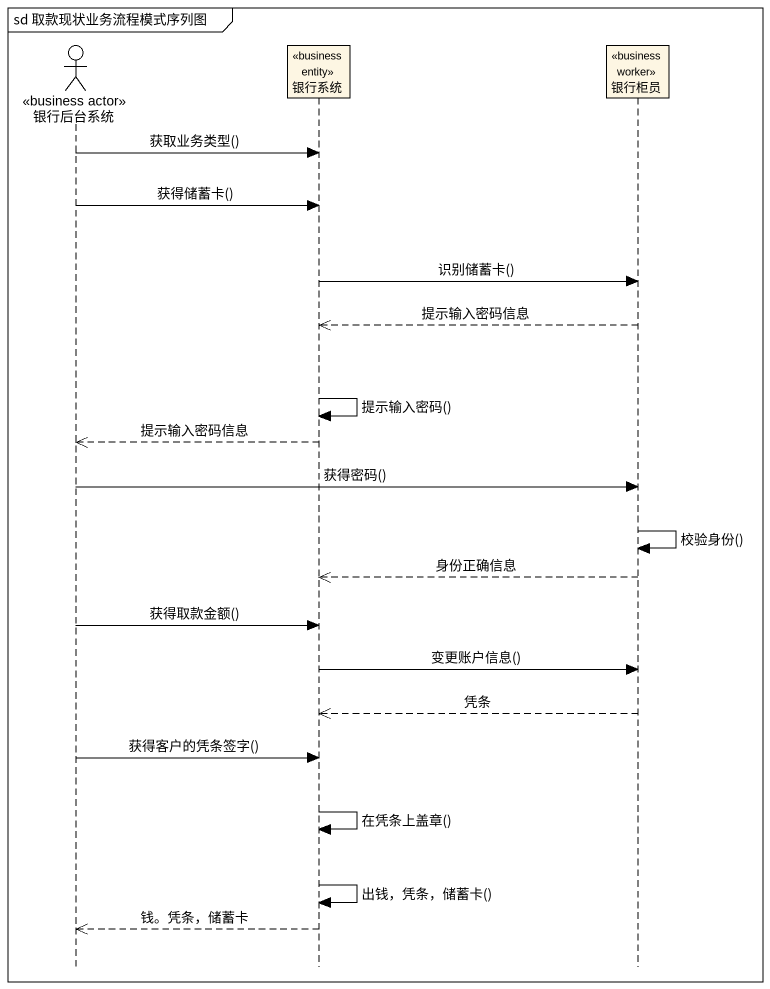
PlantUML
@startuml
mainframe sd 取款现状业务流程模式序列图
hide footbox
actor 银行后台系统 <<business actor>>
participant 银行系统 <<business entity>>
participant 银行柜员 <<business worker>>

银行后台系统 -> 银行系统 : 获取业务类型()
银行后台系统 -> 银行系统 : 获得储蓄卡()
银行系统 -> 银行柜员 : 识别储蓄卡()
银行柜员 -->> 银行系统 : 提示输入密码信息
银行系统 -> 银行系统 : 提示输入密码()
银行系统 -->> 银行后台系统 : 提示输入密码信息
银行后台系统 -> 银行柜员 : 获得密码()
银行柜员 -> 银行柜员 : 校验身份()
银行柜员 -->> 银行系统 : 身份正确信息
银行后台系统 -> 银行系统 : 获得取款金额()
银行系统 -> 银行柜员 : 变更账户信息()
银行柜员 -->> 银行系统 : 凭条
银行后台系统 -> 银行系统 : 获得客户的凭条签字()
银行系统 -> 银行系统 : 在凭条上盖章()
银行系统 -> 银行系统 : 出钱，凭条，储蓄卡()
银行系统 -->> 银行后台系统 : 钱。凭条，储蓄卡
@enduml
